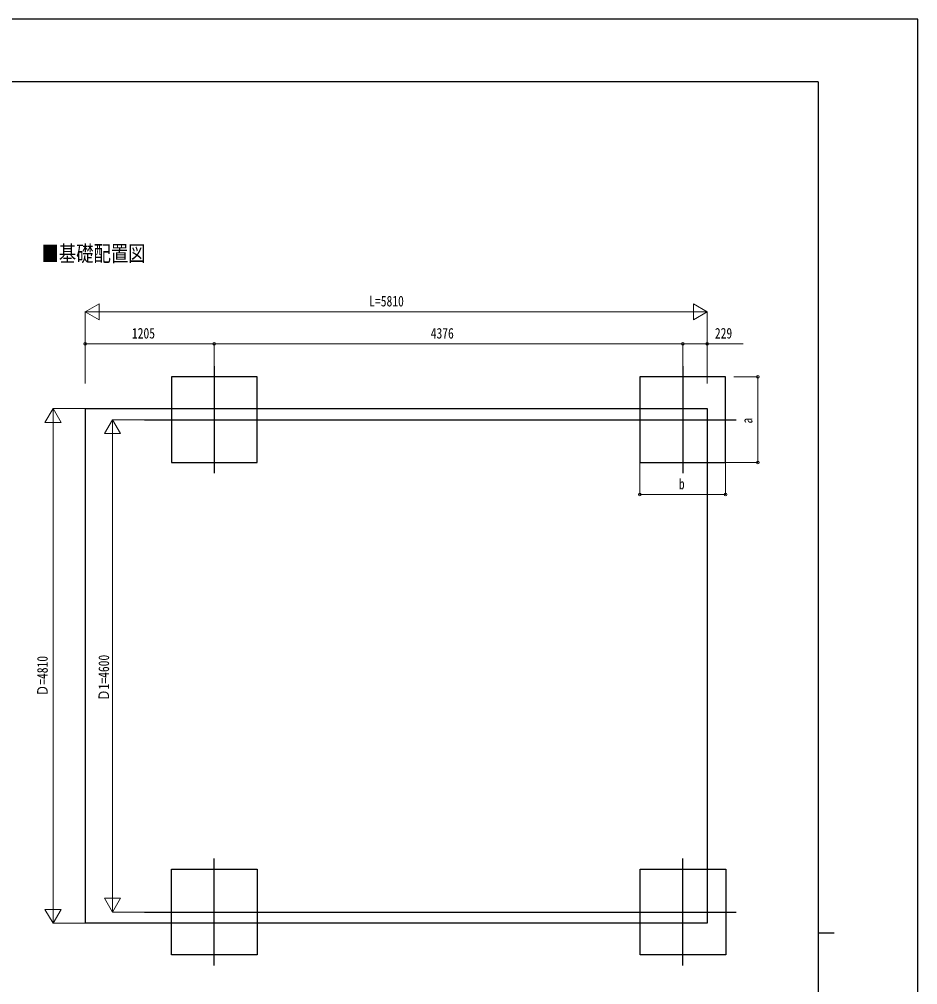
# Model space of a CAD drawing. Units: millimetres, scale not verified. Extents: x -12615 to 12615, y -8910 to 8910.
# Drawn here: x 4225 to 12615, y -108 to 8910 of the extents above; entities that cross this region are included whole.
import ezdxf
from ezdxf.enums import TextEntityAlignment as Align

# ---------------------------------------------------------------- set-up
doc = ezdxf.new("R2010")
doc.units = ezdxf.units.MM
doc.header["$LTSCALE"] = 30
for name, color, linetype in [('0-2_USER1', 3, 'Continuous'), ('0-5_YKK_12', 2, 'Continuous'), ('0-6_YKK_A1', 4, 'Continuous'), ('0-8_YKK_ZWAK', 7, 'Continuous')]:
    doc.layers.add(name, color=color, linetype=linetype)
doc.layers.add('0-7_YKK_D', color=6, linetype='Continuous', lineweight=18)
doc.styles.add('ＭＳ ゴシック', font='')
doc.styles.get('ＭＳ ゴシック').set_extended_font_data('MS Gothic')

msp = doc.modelspace()

# ---------------------------------------------------------------- linework, layer by layer
at = {"layer": '0-5_YKK_12'}
for p, q in [((6045.11, 5670), (6045.11, 4670)), ((10421.11, 5670), (10421.11, 4670)), ((5395.11, 5170), (10920.94, 5170)), ((6045.12, 70), (6045.12, 1070)), ((10421.12, 70), (10421.12, 1070)), ((5395.12, 570), (10920.94, 570))]:
    msp.add_line(p, q, dxfattribs=at)
at = {"layer": '0-6_YKK_A1'}
for p, q in [((4840.11, 5275), (10650.11, 5275)), ((4840.11, 5275), (4840.11, 465)), ((10650.11, 5275), (10650.11, 465)), ((10650.11, 465), (4840.11, 465))]:
    msp.add_line(p, q, dxfattribs=at)
for points in [[(5645.11, 4770), (6445.11, 4770), (6445.11, 5570), (5645.11, 5570)], [(10021.11, 4770), (10821.11, 4770), (10821.11, 5570), (10021.11, 5570)], [(5645.12, 970), (6445.12, 970), (6445.12, 170), (5645.12, 170)], [(10021.95, 970), (10821.95, 970), (10821.95, 170), (10021.95, 170)]]:
    msp.add_lwpolyline(points, close=True, dxfattribs=at)
at = {"layer": '0-7_YKK_D', "color": 1}
for p, q in [((4840.11, 6178.2), (4970.02, 6253.2)), ((4970.02, 6103.2), (4970.02, 6253.2)), ((10650.11, 6178.2), (10520.21, 6253.2)), ((10520.21, 6253.2), (10520.21, 6103.2)), ((4840.11, 5506.76), (4840.11, 6179.2)), ((4840.11, 6178.2), (4970.02, 6103.2)), ((4840.11, 6178.2), (5099.92, 6178.2)), ((4990.11, 6178.2), (10500.11, 6178.2)), ((10650.11, 6178.2), (10390.31, 6178.2)), ((10650.11, 6178.2), (10520.21, 6103.2)), ((10650.11, 5506.76), (10650.11, 6179.2)), ((4540.11, 5275), (4465.11, 5145.1)), ((4839.11, 5275), (4539.11, 5275)), ((4540.11, 5275), (4615.11, 5145.1)), ((4540.11, 5275), (4540.11, 5015.19)), ((4465.11, 5145.1), (4615.11, 5145.1)), ((5095.11, 5170), (5020.11, 5040.1)), ((5394.11, 5170), (5094.11, 5170)), ((5095.11, 5170), (5170.11, 5040.1)), ((5095.11, 5170), (5095.11, 4910.19)), ((4540.11, 615), (4540.11, 5125)), ((5020.11, 5040.1), (5170.11, 5040.1)), ((5095.11, 720), (5095.11, 5020)), ((5095.11, 570), (5095.11, 829.81)), ((4540.11, 465), (4540.11, 724.81)), ((5095.11, 570), (5020.11, 699.9)), ((5170.11, 699.9), (5020.11, 699.9)), ((5095.11, 570), (5170.11, 699.9)), ((4540.11, 465), (4465.11, 594.9)), ((4615.11, 594.9), (4465.11, 594.9)), ((4540.11, 465), (4615.11, 594.9)), ((5393.54, 570), (5094.11, 570)), ((4839.11, 465), (4539.11, 465))]:
    msp.add_line(p, q, dxfattribs=at)
at = {"layer": '0-7_YKK_D'}
for p, q in [((4840.11, 5507.76), (4840.11, 5879.2)), ((6045.11, 5878.2), (4840.11, 5878.2)), ((6045.11, 5671), (6045.11, 5879.2)), ((6045.11, 5671), (6045.11, 5879.2)), ((6045.11, 5878.2), (10421.11, 5878.2)), ((10421.11, 5671), (10421.11, 5879.2)), ((10421.11, 5671), (10421.11, 5879.2)), ((10650.11, 5506.76), (10650.11, 5879.2)), ((10896.48, 5570), (11122.11, 5570)), ((11121.11, 4770), (11121.11, 5570)), ((10021.11, 4769), (10021.11, 4469)), ((10821.11, 4769), (10821.11, 4469)), ((10822.11, 4770), (11122.11, 4770)), ((10021.11, 4470), (10821.11, 4470))]:
    msp.add_line(p, q, dxfattribs=at)
msp.add_lwpolyline([(10421.11, 5878.2), (10650.11, 5878.2), (10985.91, 5878.2)], dxfattribs=at)
for centre in [(4840.11, 5878.2), (6045.11, 5878.2), (6045.11, 5878.2), (10421.11, 5878.2), (10421.11, 5878.2), (10650.11, 5878.2), (11121.11, 5570), (11121.11, 4770), (10021.11, 4470), (10821.11, 4470)]:
    msp.add_circle(centre, 12.75, dxfattribs=at)
at = {"layer": '0-8_YKK_ZWAK'}
for p, q in [((11685.06, 8325), (-11714.94, 8325)), ((11685.06, 8325), (11685.06, -7575)), ((11685.06, 375), (11835.06, 375))]:
    msp.add_line(p, q, dxfattribs=at)
msp.add_lwpolyline([(-12615, -8910), (12615, -8910), (12615, 8910), (-12615, 8910)], close=True, dxfattribs=at)

# ---------------------------------------------------------------- texts
at = {"layer": '0-2_USER1', "style": 'ＭＳ ゴシック', "width": 0.8}
msp.add_text('■基礎配置図', height=148.5, dxfattribs=at).set_placement((4432.04, 6603.46), align=Align.BOTTOM_LEFT)
at = {"layer": '0-7_YKK_D', "color": 1, "style": 'ＭＳ ゴシック', "width": 0.8}
msp.add_text('L=5810', height=98.97, dxfattribs=at).set_placement((7493.11, 6198.2), align=Align.BOTTOM_LEFT)
at = {"layer": '0-7_YKK_D', "style": 'ＭＳ ゴシック', "width": 0.8}
for s, p in [('1205', (5277.01, 5898.2)), ('4376', (8067.51, 5898.2)), ('229', (10721.11, 5898.2)), ('b', (10385.11, 4490))]:
    msp.add_text(s, height=98.97, dxfattribs=at).set_placement(p, align=Align.BOTTOM_LEFT)
msp.add_text('a', height=98.97, rotation=90, dxfattribs=at).set_placement((11101.11, 5134), align=Align.BOTTOM_LEFT)
at = {"layer": '0-7_YKK_D', "color": 1, "style": 'ＭＳ ゴシック', "width": 0.8}
for s, p in [('Ｄ=4810', (4520.11, 2585.6)), ('Ｄ1=4600', (5093.11, 2542.4))]:
    msp.add_text(s, height=98.97, rotation=90, dxfattribs=at).set_placement(p, align=Align.BOTTOM_LEFT)

doc.saveas('drawing.dxf')
